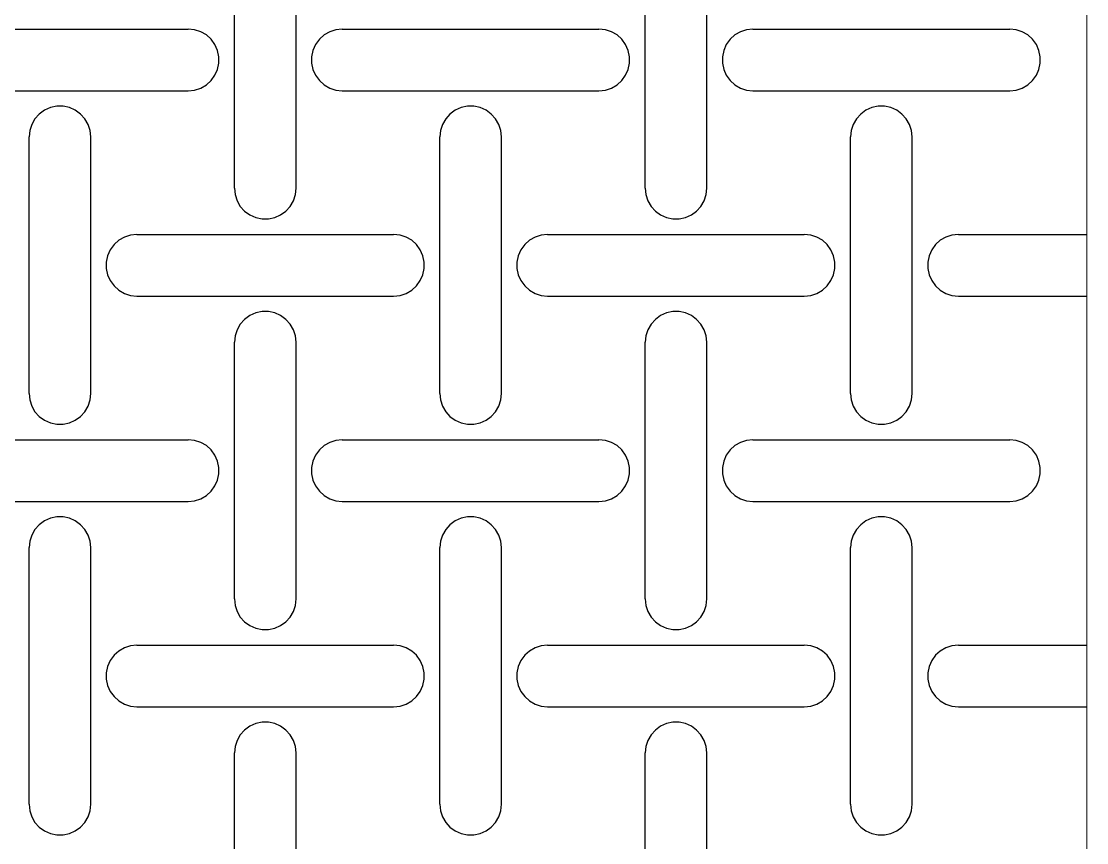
# Model space of a CAD drawing. Header units: metres. Extents: x 0 to 100, y -20 to 320.
# Drawn here: x 48.1 to 100, y 141.9 to 181.9 of the extents above; entities that cross this region are included whole.
import ezdxf

# ---------------------------------------------------------------- set-up
doc = ezdxf.new("R2010")
doc.units = ezdxf.units.M

msp = doc.modelspace()

# ---------------------------------------------------------------- linework, layer by layer
at = {"lineweight": 0}
msp.add_line((100, -20), (100, 320), dxfattribs=at)
for p, q in [((58.5, 173.75), (58.5, 186.25)), ((61.5, 173.75), (61.5, 186.25)), ((78.5, 173.75), (78.5, 186.25)), ((81.5, 173.75), (81.5, 186.25)), ((43.75, 181.5), (56.25, 181.5)), ((56.562, 181.467), (56.25, 181.5)), ((56.86, 181.37), (56.562, 181.467)), ((57.132, 181.214), (56.86, 181.37)), ((57.365, 181.004), (57.132, 181.214)), ((62.868, 181.214), (62.635, 181.004)), ((63.14, 181.37), (62.868, 181.214)), ((63.438, 181.467), (63.14, 181.37)), ((63.75, 181.5), (63.438, 181.467)), ((63.75, 181.5), (76.25, 181.5)), ((76.562, 181.467), (76.25, 181.5)), ((76.86, 181.37), (76.562, 181.467)), ((77.132, 181.214), (76.86, 181.37)), ((77.365, 181.004), (77.132, 181.214)), ((82.868, 181.214), (82.635, 181.004)), ((83.14, 181.37), (82.868, 181.214)), ((83.438, 181.467), (83.14, 181.37)), ((83.75, 181.5), (83.438, 181.467)), ((83.75, 181.5), (96.25, 181.5)), ((96.562, 181.467), (96.25, 181.5)), ((96.86, 181.37), (96.562, 181.467)), ((97.132, 181.214), (96.86, 181.37)), ((97.365, 181.004), (97.132, 181.214)), ((57.549, 180.75), (57.365, 181.004)), ((57.677, 180.464), (57.549, 180.75)), ((62.451, 180.75), (62.323, 180.464)), ((62.635, 181.004), (62.451, 180.75)), ((77.549, 180.75), (77.365, 181.004)), ((77.677, 180.464), (77.549, 180.75)), ((82.451, 180.75), (82.323, 180.464)), ((82.635, 181.004), (82.451, 180.75)), ((97.549, 180.75), (97.365, 181.004)), ((97.677, 180.464), (97.549, 180.75)), ((57.742, 180.157), (57.677, 180.464)), ((57.742, 179.843), (57.742, 180.157)), ((62.323, 180.464), (62.258, 180.157)), ((62.258, 180.157), (62.258, 179.843)), ((77.742, 180.157), (77.677, 180.464)), ((77.742, 179.843), (77.742, 180.157)), ((82.323, 180.464), (82.258, 180.157)), ((82.258, 180.157), (82.258, 179.843)), ((97.742, 180.157), (97.677, 180.464)), ((97.742, 179.843), (97.742, 180.157)), ((57.549, 179.25), (57.677, 179.536)), ((57.677, 179.536), (57.742, 179.843)), ((62.258, 179.843), (62.323, 179.536)), ((62.323, 179.536), (62.451, 179.25)), ((77.549, 179.25), (77.677, 179.536)), ((77.677, 179.536), (77.742, 179.843)), ((82.258, 179.843), (82.323, 179.536)), ((82.323, 179.536), (82.451, 179.25)), ((97.549, 179.25), (97.677, 179.536)), ((97.677, 179.536), (97.742, 179.843)), ((57.132, 178.786), (57.365, 178.996)), ((57.365, 178.996), (57.549, 179.25)), ((62.451, 179.25), (62.635, 178.996)), ((62.635, 178.996), (62.868, 178.786)), ((77.132, 178.786), (77.365, 178.996)), ((77.365, 178.996), (77.549, 179.25)), ((82.451, 179.25), (82.635, 178.996)), ((82.635, 178.996), (82.868, 178.786)), ((97.132, 178.786), (97.365, 178.996)), ((97.365, 178.996), (97.549, 179.25)), ((43.75, 178.5), (56.25, 178.5)), ((56.25, 178.5), (56.562, 178.533)), ((56.562, 178.533), (56.86, 178.63)), ((56.86, 178.63), (57.132, 178.786)), ((62.868, 178.786), (63.14, 178.63)), ((63.14, 178.63), (63.438, 178.533)), ((63.438, 178.533), (63.75, 178.5)), ((63.75, 178.5), (76.25, 178.5)), ((76.25, 178.5), (76.562, 178.533)), ((76.562, 178.533), (76.86, 178.63)), ((76.86, 178.63), (77.132, 178.786)), ((82.868, 178.786), (83.14, 178.63)), ((83.14, 178.63), (83.438, 178.533)), ((83.438, 178.533), (83.75, 178.5)), ((83.75, 178.5), (96.25, 178.5)), ((96.25, 178.5), (96.562, 178.533)), ((96.562, 178.533), (96.86, 178.63)), ((96.86, 178.63), (97.132, 178.786)), ((49.25, 177.549), (48.996, 177.365)), ((49.536, 177.677), (49.25, 177.549)), ((49.843, 177.742), (49.536, 177.677)), ((50.157, 177.742), (49.843, 177.742)), ((50.464, 177.677), (50.157, 177.742)), ((50.75, 177.549), (50.464, 177.677)), ((51.004, 177.365), (50.75, 177.549)), ((69.25, 177.549), (68.996, 177.365)), ((69.536, 177.677), (69.25, 177.549)), ((69.843, 177.742), (69.536, 177.677)), ((70.157, 177.742), (69.843, 177.742)), ((70.464, 177.677), (70.157, 177.742)), ((70.75, 177.549), (70.464, 177.677)), ((71.004, 177.365), (70.75, 177.549)), ((89.25, 177.549), (88.996, 177.365)), ((89.536, 177.677), (89.25, 177.549)), ((89.843, 177.742), (89.536, 177.677)), ((90.157, 177.742), (89.843, 177.742)), ((90.464, 177.677), (90.157, 177.742)), ((90.75, 177.549), (90.464, 177.677)), ((91.004, 177.365), (90.75, 177.549)), ((48.786, 177.132), (48.63, 176.86)), ((48.996, 177.365), (48.786, 177.132)), ((51.214, 177.132), (51.004, 177.365)), ((51.37, 176.86), (51.214, 177.132)), ((68.786, 177.132), (68.63, 176.86)), ((68.996, 177.365), (68.786, 177.132)), ((71.214, 177.132), (71.004, 177.365)), ((71.37, 176.86), (71.214, 177.132)), ((88.786, 177.132), (88.63, 176.86)), ((88.996, 177.365), (88.786, 177.132)), ((91.214, 177.132), (91.004, 177.365)), ((91.37, 176.86), (91.214, 177.132)), ((48.533, 176.562), (48.5, 176.25)), ((48.63, 176.86), (48.533, 176.562)), ((51.467, 176.562), (51.37, 176.86)), ((51.5, 176.25), (51.467, 176.562)), ((68.533, 176.562), (68.5, 176.25)), ((68.63, 176.86), (68.533, 176.562)), ((71.467, 176.562), (71.37, 176.86)), ((71.5, 176.25), (71.467, 176.562)), ((88.533, 176.562), (88.5, 176.25)), ((88.63, 176.86), (88.533, 176.562)), ((91.467, 176.562), (91.37, 176.86)), ((91.5, 176.25), (91.467, 176.562)), ((48.5, 163.75), (48.5, 176.25)), ((51.5, 163.75), (51.5, 176.25)), ((68.5, 163.75), (68.5, 176.25)), ((71.5, 163.75), (71.5, 176.25)), ((88.5, 163.75), (88.5, 176.25)), ((91.5, 163.75), (91.5, 176.25)), ((58.5, 173.75), (58.533, 173.438)), ((58.533, 173.438), (58.63, 173.14)), ((61.37, 173.14), (61.467, 173.438)), ((61.467, 173.438), (61.5, 173.75)), ((78.5, 173.75), (78.533, 173.438)), ((78.533, 173.438), (78.63, 173.14)), ((81.37, 173.14), (81.467, 173.438)), ((81.467, 173.438), (81.5, 173.75)), ((58.63, 173.14), (58.786, 172.868)), ((58.786, 172.868), (58.996, 172.635)), ((61.004, 172.635), (61.214, 172.868)), ((61.214, 172.868), (61.37, 173.14)), ((78.63, 173.14), (78.786, 172.868)), ((78.786, 172.868), (78.996, 172.635)), ((81.004, 172.635), (81.214, 172.868)), ((81.214, 172.868), (81.37, 173.14)), ((58.996, 172.635), (59.25, 172.451)), ((59.25, 172.451), (59.536, 172.323)), ((59.536, 172.323), (59.843, 172.258)), ((59.843, 172.258), (60.157, 172.258)), ((60.157, 172.258), (60.464, 172.323)), ((60.464, 172.323), (60.75, 172.451)), ((60.75, 172.451), (61.004, 172.635)), ((78.996, 172.635), (79.25, 172.451)), ((79.25, 172.451), (79.536, 172.323)), ((79.536, 172.323), (79.843, 172.258)), ((79.843, 172.258), (80.157, 172.258)), ((80.157, 172.258), (80.464, 172.323)), ((80.464, 172.323), (80.75, 172.451)), ((80.75, 172.451), (81.004, 172.635)), ((52.868, 171.214), (52.635, 171.004)), ((53.14, 171.37), (52.868, 171.214)), ((53.438, 171.467), (53.14, 171.37)), ((53.75, 171.5), (53.438, 171.467)), ((53.75, 171.5), (66.25, 171.5)), ((66.562, 171.467), (66.25, 171.5)), ((66.86, 171.37), (66.562, 171.467)), ((67.132, 171.214), (66.86, 171.37)), ((67.365, 171.004), (67.132, 171.214)), ((72.868, 171.214), (72.635, 171.004)), ((73.14, 171.37), (72.868, 171.214)), ((73.438, 171.467), (73.14, 171.37)), ((73.75, 171.5), (73.438, 171.467)), ((73.75, 171.5), (86.25, 171.5)), ((86.562, 171.467), (86.25, 171.5)), ((86.86, 171.37), (86.562, 171.467)), ((87.132, 171.214), (86.86, 171.37)), ((87.365, 171.004), (87.132, 171.214)), ((92.868, 171.214), (92.635, 171.004)), ((93.14, 171.37), (92.868, 171.214)), ((93.438, 171.467), (93.14, 171.37)), ((93.75, 171.5), (93.438, 171.467)), ((93.75, 171.5), (100, 171.5)), ((52.451, 170.75), (52.323, 170.464)), ((52.635, 171.004), (52.451, 170.75)), ((67.549, 170.75), (67.365, 171.004)), ((67.677, 170.464), (67.549, 170.75)), ((72.451, 170.75), (72.323, 170.464)), ((72.635, 171.004), (72.451, 170.75)), ((87.549, 170.75), (87.365, 171.004)), ((87.677, 170.464), (87.549, 170.75)), ((92.451, 170.75), (92.323, 170.464)), ((92.635, 171.004), (92.451, 170.75)), ((52.323, 170.464), (52.258, 170.157)), ((67.742, 170.157), (67.677, 170.464)), ((72.323, 170.464), (72.258, 170.157)), ((87.742, 170.157), (87.677, 170.464)), ((92.323, 170.464), (92.258, 170.157)), ((52.258, 170.157), (52.258, 169.843)), ((52.258, 169.843), (52.323, 169.536)), ((67.677, 169.536), (67.742, 169.843)), ((67.742, 169.843), (67.742, 170.157)), ((72.258, 170.157), (72.258, 169.843)), ((72.258, 169.843), (72.323, 169.536)), ((87.677, 169.536), (87.742, 169.843)), ((87.742, 169.843), (87.742, 170.157)), ((92.258, 170.157), (92.258, 169.843)), ((92.258, 169.843), (92.323, 169.536)), ((52.323, 169.536), (52.451, 169.25)), ((52.451, 169.25), (52.635, 168.996)), ((67.365, 168.996), (67.549, 169.25)), ((67.549, 169.25), (67.677, 169.536)), ((72.323, 169.536), (72.451, 169.25)), ((72.451, 169.25), (72.635, 168.996)), ((87.365, 168.996), (87.549, 169.25)), ((87.549, 169.25), (87.677, 169.536)), ((92.323, 169.536), (92.451, 169.25)), ((92.451, 169.25), (92.635, 168.996)), ((52.635, 168.996), (52.868, 168.786)), ((52.868, 168.786), (53.14, 168.63)), ((53.14, 168.63), (53.438, 168.533)), ((66.562, 168.533), (66.86, 168.63)), ((66.86, 168.63), (67.132, 168.786)), ((67.132, 168.786), (67.365, 168.996)), ((72.635, 168.996), (72.868, 168.786)), ((72.868, 168.786), (73.14, 168.63)), ((73.14, 168.63), (73.438, 168.533)), ((86.562, 168.533), (86.86, 168.63)), ((86.86, 168.63), (87.132, 168.786)), ((87.132, 168.786), (87.365, 168.996)), ((92.635, 168.996), (92.868, 168.786)), ((92.868, 168.786), (93.14, 168.63)), ((93.14, 168.63), (93.438, 168.533)), ((53.438, 168.533), (53.75, 168.5)), ((53.75, 168.5), (66.25, 168.5)), ((66.25, 168.5), (66.562, 168.533)), ((73.438, 168.533), (73.75, 168.5)), ((73.75, 168.5), (86.25, 168.5)), ((86.25, 168.5), (86.562, 168.533)), ((93.438, 168.533), (93.75, 168.5)), ((93.75, 168.5), (100, 168.5)), ((59.536, 167.677), (59.25, 167.549)), ((59.843, 167.742), (59.536, 167.677)), ((60.157, 167.742), (59.843, 167.742)), ((60.464, 167.677), (60.157, 167.742)), ((60.75, 167.549), (60.464, 167.677)), ((79.536, 167.677), (79.25, 167.549)), ((79.843, 167.742), (79.536, 167.677)), ((80.157, 167.742), (79.843, 167.742)), ((80.464, 167.677), (80.157, 167.742)), ((80.75, 167.549), (80.464, 167.677)), ((58.786, 167.132), (58.63, 166.86)), ((58.996, 167.365), (58.786, 167.132)), ((59.25, 167.549), (58.996, 167.365)), ((61.004, 167.365), (60.75, 167.549)), ((61.214, 167.132), (61.004, 167.365)), ((61.37, 166.86), (61.214, 167.132)), ((78.786, 167.132), (78.63, 166.86)), ((78.996, 167.365), (78.786, 167.132)), ((79.25, 167.549), (78.996, 167.365)), ((81.004, 167.365), (80.75, 167.549)), ((81.214, 167.132), (81.004, 167.365)), ((81.37, 166.86), (81.214, 167.132)), ((58.533, 166.562), (58.5, 166.25)), ((58.63, 166.86), (58.533, 166.562)), ((61.467, 166.562), (61.37, 166.86)), ((61.5, 166.25), (61.467, 166.562)), ((78.533, 166.562), (78.5, 166.25)), ((78.63, 166.86), (78.533, 166.562)), ((81.467, 166.562), (81.37, 166.86)), ((81.5, 166.25), (81.467, 166.562)), ((58.5, 153.75), (58.5, 166.25)), ((61.5, 153.75), (61.5, 166.25)), ((78.5, 153.75), (78.5, 166.25)), ((81.5, 153.75), (81.5, 166.25)), ((48.5, 163.75), (48.533, 163.438)), ((48.533, 163.438), (48.63, 163.14)), ((51.37, 163.14), (51.467, 163.438)), ((51.467, 163.438), (51.5, 163.75)), ((68.5, 163.75), (68.533, 163.438)), ((68.533, 163.438), (68.63, 163.14)), ((71.37, 163.14), (71.467, 163.438)), ((71.467, 163.438), (71.5, 163.75)), ((88.5, 163.75), (88.533, 163.438)), ((88.533, 163.438), (88.63, 163.14)), ((91.37, 163.14), (91.467, 163.438)), ((91.467, 163.438), (91.5, 163.75)), ((48.63, 163.14), (48.786, 162.868)), ((51.214, 162.868), (51.37, 163.14)), ((68.63, 163.14), (68.786, 162.868)), ((71.214, 162.868), (71.37, 163.14)), ((88.63, 163.14), (88.786, 162.868)), ((91.214, 162.868), (91.37, 163.14)), ((48.786, 162.868), (48.996, 162.635)), ((48.996, 162.635), (49.25, 162.451)), ((49.25, 162.451), (49.536, 162.323)), ((50.464, 162.323), (50.75, 162.451)), ((50.75, 162.451), (51.004, 162.635)), ((51.004, 162.635), (51.214, 162.868)), ((68.786, 162.868), (68.996, 162.635)), ((68.996, 162.635), (69.25, 162.451)), ((69.25, 162.451), (69.536, 162.323)), ((70.464, 162.323), (70.75, 162.451)), ((70.75, 162.451), (71.004, 162.635)), ((71.004, 162.635), (71.214, 162.868)), ((88.786, 162.868), (88.996, 162.635)), ((88.996, 162.635), (89.25, 162.451)), ((89.25, 162.451), (89.536, 162.323)), ((90.464, 162.323), (90.75, 162.451)), ((90.75, 162.451), (91.004, 162.635)), ((91.004, 162.635), (91.214, 162.868)), ((49.536, 162.323), (49.843, 162.258)), ((49.843, 162.258), (50.157, 162.258)), ((50.157, 162.258), (50.464, 162.323)), ((69.536, 162.323), (69.843, 162.258)), ((69.843, 162.258), (70.157, 162.258)), ((70.157, 162.258), (70.464, 162.323)), ((89.536, 162.323), (89.843, 162.258)), ((89.843, 162.258), (90.157, 162.258)), ((90.157, 162.258), (90.464, 162.323)), ((43.75, 161.5), (56.25, 161.5)), ((56.562, 161.467), (56.25, 161.5)), ((56.86, 161.37), (56.562, 161.467)), ((57.132, 161.214), (56.86, 161.37)), ((63.14, 161.37), (62.868, 161.214)), ((63.438, 161.467), (63.14, 161.37)), ((63.75, 161.5), (63.438, 161.467)), ((63.75, 161.5), (76.25, 161.5)), ((76.562, 161.467), (76.25, 161.5)), ((76.86, 161.37), (76.562, 161.467)), ((77.132, 161.214), (76.86, 161.37)), ((83.14, 161.37), (82.868, 161.214)), ((83.438, 161.467), (83.14, 161.37)), ((83.75, 161.5), (83.438, 161.467)), ((83.75, 161.5), (96.25, 161.5)), ((96.562, 161.467), (96.25, 161.5)), ((96.86, 161.37), (96.562, 161.467)), ((97.132, 161.214), (96.86, 161.37)), ((57.365, 161.004), (57.132, 161.214)), ((57.549, 160.75), (57.365, 161.004)), ((62.635, 161.004), (62.451, 160.75)), ((62.868, 161.214), (62.635, 161.004)), ((77.365, 161.004), (77.132, 161.214)), ((77.549, 160.75), (77.365, 161.004)), ((82.635, 161.004), (82.451, 160.75)), ((82.868, 161.214), (82.635, 161.004)), ((97.365, 161.004), (97.132, 161.214)), ((97.549, 160.75), (97.365, 161.004)), ((57.677, 160.464), (57.549, 160.75)), ((57.742, 160.157), (57.677, 160.464)), ((62.323, 160.464), (62.258, 160.157)), ((62.451, 160.75), (62.323, 160.464)), ((77.677, 160.464), (77.549, 160.75)), ((77.742, 160.157), (77.677, 160.464)), ((82.323, 160.464), (82.258, 160.157)), ((82.451, 160.75), (82.323, 160.464)), ((97.677, 160.464), (97.549, 160.75)), ((97.742, 160.157), (97.677, 160.464)), ((57.677, 159.536), (57.742, 159.843)), ((57.742, 159.843), (57.742, 160.157)), ((62.258, 160.157), (62.258, 159.843)), ((62.258, 159.843), (62.323, 159.536)), ((77.677, 159.536), (77.742, 159.843)), ((77.742, 159.843), (77.742, 160.157)), ((82.258, 160.157), (82.258, 159.843)), ((82.258, 159.843), (82.323, 159.536)), ((97.677, 159.536), (97.742, 159.843)), ((97.742, 159.843), (97.742, 160.157)), ((57.549, 159.25), (57.677, 159.536)), ((62.323, 159.536), (62.451, 159.25)), ((77.549, 159.25), (77.677, 159.536)), ((82.323, 159.536), (82.451, 159.25)), ((97.549, 159.25), (97.677, 159.536)), ((56.86, 158.63), (57.132, 158.786)), ((57.132, 158.786), (57.365, 158.996)), ((57.365, 158.996), (57.549, 159.25)), ((62.451, 159.25), (62.635, 158.996)), ((62.635, 158.996), (62.868, 158.786)), ((62.868, 158.786), (63.14, 158.63)), ((76.86, 158.63), (77.132, 158.786)), ((77.132, 158.786), (77.365, 158.996)), ((77.365, 158.996), (77.549, 159.25)), ((82.451, 159.25), (82.635, 158.996)), ((82.635, 158.996), (82.868, 158.786)), ((82.868, 158.786), (83.14, 158.63)), ((96.86, 158.63), (97.132, 158.786)), ((97.132, 158.786), (97.365, 158.996)), ((97.365, 158.996), (97.549, 159.25)), ((43.75, 158.5), (56.25, 158.5)), ((56.25, 158.5), (56.562, 158.533)), ((56.562, 158.533), (56.86, 158.63)), ((63.14, 158.63), (63.438, 158.533)), ((63.438, 158.533), (63.75, 158.5)), ((63.75, 158.5), (76.25, 158.5)), ((76.25, 158.5), (76.562, 158.533)), ((76.562, 158.533), (76.86, 158.63)), ((83.14, 158.63), (83.438, 158.533)), ((83.438, 158.533), (83.75, 158.5)), ((83.75, 158.5), (96.25, 158.5)), ((96.25, 158.5), (96.562, 158.533)), ((96.562, 158.533), (96.86, 158.63)), ((49.843, 157.742), (49.536, 157.677)), ((50.157, 157.742), (49.843, 157.742)), ((50.464, 157.677), (50.157, 157.742)), ((69.843, 157.742), (69.536, 157.677)), ((70.157, 157.742), (69.843, 157.742)), ((70.464, 157.677), (70.157, 157.742)), ((89.843, 157.742), (89.536, 157.677)), ((90.157, 157.742), (89.843, 157.742)), ((90.464, 157.677), (90.157, 157.742)), ((48.996, 157.365), (48.786, 157.132)), ((49.25, 157.549), (48.996, 157.365)), ((49.536, 157.677), (49.25, 157.549)), ((50.75, 157.549), (50.464, 157.677)), ((51.004, 157.365), (50.75, 157.549)), ((51.214, 157.132), (51.004, 157.365)), ((68.996, 157.365), (68.786, 157.132)), ((69.25, 157.549), (68.996, 157.365)), ((69.536, 157.677), (69.25, 157.549)), ((70.75, 157.549), (70.464, 157.677)), ((71.004, 157.365), (70.75, 157.549)), ((71.214, 157.132), (71.004, 157.365)), ((88.996, 157.365), (88.786, 157.132)), ((89.25, 157.549), (88.996, 157.365)), ((89.536, 157.677), (89.25, 157.549)), ((90.75, 157.549), (90.464, 157.677)), ((91.004, 157.365), (90.75, 157.549)), ((91.214, 157.132), (91.004, 157.365)), ((48.63, 156.86), (48.533, 156.562)), ((48.786, 157.132), (48.63, 156.86)), ((51.37, 156.86), (51.214, 157.132)), ((51.467, 156.562), (51.37, 156.86)), ((68.63, 156.86), (68.533, 156.562)), ((68.786, 157.132), (68.63, 156.86)), ((71.37, 156.86), (71.214, 157.132)), ((71.467, 156.562), (71.37, 156.86)), ((88.63, 156.86), (88.533, 156.562)), ((88.786, 157.132), (88.63, 156.86)), ((91.37, 156.86), (91.214, 157.132)), ((91.467, 156.562), (91.37, 156.86)), ((48.533, 156.562), (48.5, 156.25)), ((48.5, 143.75), (48.5, 156.25)), ((51.5, 156.25), (51.467, 156.562)), ((51.5, 143.75), (51.5, 156.25)), ((68.533, 156.562), (68.5, 156.25)), ((68.5, 143.75), (68.5, 156.25)), ((71.5, 156.25), (71.467, 156.562)), ((71.5, 143.75), (71.5, 156.25)), ((88.533, 156.562), (88.5, 156.25)), ((88.5, 143.75), (88.5, 156.25)), ((91.5, 156.25), (91.467, 156.562)), ((91.5, 143.75), (91.5, 156.25)), ((58.5, 153.75), (58.533, 153.438)), ((61.467, 153.438), (61.5, 153.75)), ((78.5, 153.75), (78.533, 153.438)), ((81.467, 153.438), (81.5, 153.75)), ((58.533, 153.438), (58.63, 153.14)), ((58.63, 153.14), (58.786, 152.868)), ((61.214, 152.868), (61.37, 153.14)), ((61.37, 153.14), (61.467, 153.438)), ((78.533, 153.438), (78.63, 153.14)), ((78.63, 153.14), (78.786, 152.868)), ((81.214, 152.868), (81.37, 153.14)), ((81.37, 153.14), (81.467, 153.438)), ((58.786, 152.868), (58.996, 152.635)), ((58.996, 152.635), (59.25, 152.451)), ((60.75, 152.451), (61.004, 152.635)), ((61.004, 152.635), (61.214, 152.868)), ((78.786, 152.868), (78.996, 152.635)), ((78.996, 152.635), (79.25, 152.451)), ((80.75, 152.451), (81.004, 152.635)), ((81.004, 152.635), (81.214, 152.868)), ((59.25, 152.451), (59.536, 152.323)), ((59.536, 152.323), (59.843, 152.258)), ((59.843, 152.258), (60.157, 152.258)), ((60.157, 152.258), (60.464, 152.323)), ((60.464, 152.323), (60.75, 152.451)), ((79.25, 152.451), (79.536, 152.323)), ((79.536, 152.323), (79.843, 152.258)), ((79.843, 152.258), (80.157, 152.258)), ((80.157, 152.258), (80.464, 152.323)), ((80.464, 152.323), (80.75, 152.451)), ((53.75, 151.5), (53.438, 151.467)), ((53.75, 151.5), (66.25, 151.5)), ((66.562, 151.467), (66.25, 151.5)), ((73.75, 151.5), (73.438, 151.467)), ((73.75, 151.5), (86.25, 151.5)), ((86.562, 151.467), (86.25, 151.5)), ((93.75, 151.5), (93.438, 151.467)), ((93.75, 151.5), (100, 151.5)), ((52.635, 151.004), (52.451, 150.75)), ((52.868, 151.214), (52.635, 151.004)), ((53.14, 151.37), (52.868, 151.214)), ((53.438, 151.467), (53.14, 151.37)), ((66.86, 151.37), (66.562, 151.467)), ((67.132, 151.214), (66.86, 151.37)), ((67.365, 151.004), (67.132, 151.214)), ((67.549, 150.75), (67.365, 151.004)), ((72.635, 151.004), (72.451, 150.75)), ((72.868, 151.214), (72.635, 151.004)), ((73.14, 151.37), (72.868, 151.214)), ((73.438, 151.467), (73.14, 151.37)), ((86.86, 151.37), (86.562, 151.467)), ((87.132, 151.214), (86.86, 151.37)), ((87.365, 151.004), (87.132, 151.214)), ((87.549, 150.75), (87.365, 151.004)), ((92.635, 151.004), (92.451, 150.75)), ((92.868, 151.214), (92.635, 151.004)), ((93.14, 151.37), (92.868, 151.214)), ((93.438, 151.467), (93.14, 151.37)), ((52.323, 150.464), (52.258, 150.157)), ((52.451, 150.75), (52.323, 150.464)), ((67.677, 150.464), (67.549, 150.75)), ((67.742, 150.157), (67.677, 150.464)), ((72.323, 150.464), (72.258, 150.157)), ((72.451, 150.75), (72.323, 150.464)), ((87.677, 150.464), (87.549, 150.75)), ((87.742, 150.157), (87.677, 150.464)), ((92.323, 150.464), (92.258, 150.157)), ((92.451, 150.75), (92.323, 150.464)), ((52.258, 150.157), (52.258, 149.843)), ((67.742, 149.843), (67.742, 150.157)), ((72.258, 150.157), (72.258, 149.843)), ((87.742, 149.843), (87.742, 150.157)), ((92.258, 150.157), (92.258, 149.843)), ((52.258, 149.843), (52.323, 149.536)), ((52.323, 149.536), (52.451, 149.25)), ((67.549, 149.25), (67.677, 149.536)), ((67.677, 149.536), (67.742, 149.843)), ((72.258, 149.843), (72.323, 149.536)), ((72.323, 149.536), (72.451, 149.25)), ((87.549, 149.25), (87.677, 149.536)), ((87.677, 149.536), (87.742, 149.843)), ((92.258, 149.843), (92.323, 149.536)), ((92.323, 149.536), (92.451, 149.25)), ((52.451, 149.25), (52.635, 148.996)), ((52.635, 148.996), (52.868, 148.786)), ((67.132, 148.786), (67.365, 148.996)), ((67.365, 148.996), (67.549, 149.25)), ((72.451, 149.25), (72.635, 148.996)), ((72.635, 148.996), (72.868, 148.786)), ((87.132, 148.786), (87.365, 148.996)), ((87.365, 148.996), (87.549, 149.25)), ((92.451, 149.25), (92.635, 148.996)), ((92.635, 148.996), (92.868, 148.786)), ((52.868, 148.786), (53.14, 148.63)), ((53.14, 148.63), (53.438, 148.533)), ((53.438, 148.533), (53.75, 148.5)), ((53.75, 148.5), (66.25, 148.5)), ((66.25, 148.5), (66.562, 148.533)), ((66.562, 148.533), (66.86, 148.63)), ((66.86, 148.63), (67.132, 148.786)), ((72.868, 148.786), (73.14, 148.63)), ((73.14, 148.63), (73.438, 148.533)), ((73.438, 148.533), (73.75, 148.5)), ((73.75, 148.5), (86.25, 148.5)), ((86.25, 148.5), (86.562, 148.533)), ((86.562, 148.533), (86.86, 148.63)), ((86.86, 148.63), (87.132, 148.786)), ((92.868, 148.786), (93.14, 148.63)), ((93.14, 148.63), (93.438, 148.533)), ((93.438, 148.533), (93.75, 148.5)), ((93.75, 148.5), (100, 148.5)), ((58.996, 147.365), (58.786, 147.132)), ((59.25, 147.549), (58.996, 147.365)), ((59.536, 147.677), (59.25, 147.549)), ((59.843, 147.742), (59.536, 147.677)), ((60.157, 147.742), (59.843, 147.742)), ((60.464, 147.677), (60.157, 147.742)), ((60.75, 147.549), (60.464, 147.677)), ((61.004, 147.365), (60.75, 147.549)), ((61.214, 147.132), (61.004, 147.365)), ((78.996, 147.365), (78.786, 147.132)), ((79.25, 147.549), (78.996, 147.365)), ((79.536, 147.677), (79.25, 147.549)), ((79.843, 147.742), (79.536, 147.677)), ((80.157, 147.742), (79.843, 147.742)), ((80.464, 147.677), (80.157, 147.742)), ((80.75, 147.549), (80.464, 147.677)), ((81.004, 147.365), (80.75, 147.549)), ((81.214, 147.132), (81.004, 147.365)), ((58.63, 146.86), (58.533, 146.562)), ((58.786, 147.132), (58.63, 146.86)), ((61.37, 146.86), (61.214, 147.132)), ((61.467, 146.562), (61.37, 146.86)), ((78.63, 146.86), (78.533, 146.562)), ((78.786, 147.132), (78.63, 146.86)), ((81.37, 146.86), (81.214, 147.132)), ((81.467, 146.562), (81.37, 146.86)), ((58.533, 146.562), (58.5, 146.25)), ((61.5, 146.25), (61.467, 146.562)), ((78.533, 146.562), (78.5, 146.25)), ((81.5, 146.25), (81.467, 146.562)), ((58.5, 133.75), (58.5, 146.25)), ((61.5, 133.75), (61.5, 146.25)), ((78.5, 133.75), (78.5, 146.25)), ((81.5, 133.75), (81.5, 146.25)), ((48.5, 143.75), (48.533, 143.438)), ((51.467, 143.438), (51.5, 143.75)), ((68.5, 143.75), (68.533, 143.438)), ((71.467, 143.438), (71.5, 143.75)), ((88.5, 143.75), (88.533, 143.438)), ((91.467, 143.438), (91.5, 143.75)), ((48.533, 143.438), (48.63, 143.14)), ((51.37, 143.14), (51.467, 143.438)), ((68.533, 143.438), (68.63, 143.14)), ((71.37, 143.14), (71.467, 143.438)), ((88.533, 143.438), (88.63, 143.14)), ((91.37, 143.14), (91.467, 143.438)), ((48.63, 143.14), (48.786, 142.868)), ((48.786, 142.868), (48.996, 142.635)), ((51.004, 142.635), (51.214, 142.868)), ((51.214, 142.868), (51.37, 143.14)), ((68.63, 143.14), (68.786, 142.868)), ((68.786, 142.868), (68.996, 142.635)), ((71.004, 142.635), (71.214, 142.868)), ((71.214, 142.868), (71.37, 143.14)), ((88.63, 143.14), (88.786, 142.868)), ((88.786, 142.868), (88.996, 142.635)), ((91.004, 142.635), (91.214, 142.868)), ((91.214, 142.868), (91.37, 143.14)), ((48.996, 142.635), (49.25, 142.451)), ((49.25, 142.451), (49.536, 142.323)), ((49.536, 142.323), (49.843, 142.258)), ((49.843, 142.258), (50.157, 142.258)), ((50.157, 142.258), (50.464, 142.323)), ((50.464, 142.323), (50.75, 142.451)), ((50.75, 142.451), (51.004, 142.635)), ((68.996, 142.635), (69.25, 142.451)), ((69.25, 142.451), (69.536, 142.323)), ((69.536, 142.323), (69.843, 142.258)), ((69.843, 142.258), (70.157, 142.258)), ((70.157, 142.258), (70.464, 142.323)), ((70.464, 142.323), (70.75, 142.451)), ((70.75, 142.451), (71.004, 142.635)), ((88.996, 142.635), (89.25, 142.451)), ((89.25, 142.451), (89.536, 142.323)), ((89.536, 142.323), (89.843, 142.258)), ((89.843, 142.258), (90.157, 142.258)), ((90.157, 142.258), (90.464, 142.323)), ((90.464, 142.323), (90.75, 142.451)), ((90.75, 142.451), (91.004, 142.635))]:
    msp.add_line(p, q)

doc.saveas('drawing.dxf')
